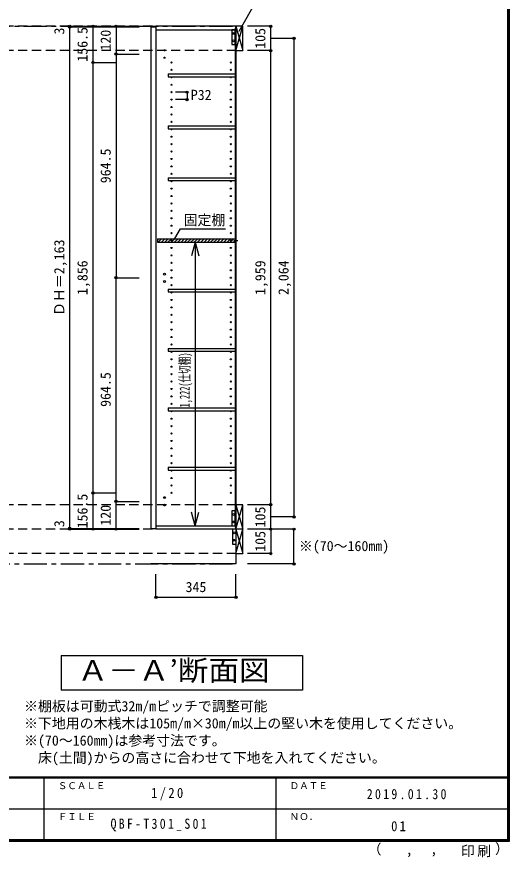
# Model space of a CAD drawing. Units: millimetres at full size, sheet at 1:20. Extents: x -3893 to 3907, y -2871 to 2783.
# Drawn here: x 1783 to 3907, y -2871 to 753 of the extents above; entities that cross this region are included whole.
import ezdxf
from ezdxf.enums import TextEntityAlignment as Align

# ---------------------------------------------------------------- set-up
doc = ezdxf.new("R2010")
doc.units = ezdxf.units.MM
doc.header["$LTSCALE"] = 20
doc.header["$PDMODE"] = 32
doc.header["$PDSIZE"] = 10
doc.linetypes.add('CHAIN1', pattern=[8, 5, -1, 1, -1])
doc.linetypes.add('DASHED2', pattern=[3, 2, -1])
for name, color, linetype in [('0-1_本体', 2, 'Continuous'), ('0-2_扉', 2, 'Continuous'), ('0-3_扉仕上', 7, 'Continuous'), ('0-4_棚', 3, 'Continuous'), ('0-5_ダボ', 7, 'Continuous'), ('0-6_桟木', 3, 'Continuous'), ('0-A_文字', 7, 'Continuous'), ('0-B_寸法', 4, 'Continuous'), ('0-C_ハッチ', 4, 'Continuous'), ('F-1_枠', 6, 'Continuous'), ('F-A_文字', 7, 'Continuous')]:
    doc.layers.add(name, color=color, linetype=linetype)
doc.styles.add('ＭＳ ゴシック', font='')
doc.styles.get('ＭＳ ゴシック').set_extended_font_data('MS Gothic')

msp = doc.modelspace()

# ---------------------------------------------------------------- linework, layer by layer
at = {"layer": '0-1_本体'}
for p, q in [((2383.32, 712.33), (2383.32, 697.33)), ((2728.32, 712.33), (2383.32, 712.33)), ((2383.32, 697.33), (2725.32, 697.33)), ((2725.32, 704.33), (2728.32, 704.33)), ((2725.32, 704.33), (2725.32, -1448.67)), ((2727.32, 704.33), (2727.32, -1448.67)), ((2728.32, 704.33), (2728.32, 712.33)), ((2383.32, -1441.67), (2383.32, -1456.67)), ((2383.32, -1441.67), (2725.32, -1441.67)), ((2725.32, -1448.67), (2728.32, -1448.67)), ((2728.32, -1448.67), (2728.32, -1456.67)), ((2728.32, -1456.67), (2383.32, -1456.67)), ((2728.32, -1553.67), (2728.32, -1561.67))]:
    msp.add_line(p, q, dxfattribs=at)
at = {"layer": '0-1_本体', "color": 7}
msp.add_line((2728.32, -1456.67), (2728.32, 712.33), dxfattribs=at)
at = {"layer": '0-2_扉'}
for p, q in [((2361.32, 709.33), (2382.32, 709.33)), ((2382.32, 709.33), (2382.32, -1453.67))]:
    msp.add_line(p, q, dxfattribs=at)
msp.add_lwpolyline([(2361.32, 709.33), (2361.32, -1453.67), (2382.32, -1453.67)], dxfattribs=at)
at = {"layer": '0-3_扉仕上'}
msp.add_lwpolyline([(2728.32, -1456.67), (2728.32, -1606.67), (2361.32, -1606.67)], dxfattribs=at)
at = {"layer": '0-4_棚', "color": 2}
for p, q in [((2435.32, 506.33), (2725.32, 506.33)), ((2435.32, 282.33), (2725.32, 282.33)), ((2435.32, 282.33), (2435.32, 270.33)), ((2435.32, 270.33), (2725.32, 270.33)), ((2435.32, 58.33), (2725.32, 58.33)), ((2435.32, 58.33), (2435.32, 46.33)), ((2435.32, 46.33), (2725.32, 46.33)), ((2390.32, -204.67), (2725.32, -204.67)), ((2390.32, -204.67), (2390.32, -219.67)), ((2390.32, -219.67), (2725.32, -219.67)), ((2435.32, -421.67), (2725.32, -421.67)), ((2435.32, -421.67), (2435.32, -433.67)), ((2435.32, -433.67), (2725.32, -433.67)), ((2435.32, -677.67), (2725.32, -677.67)), ((2435.32, -677.67), (2435.32, -689.67)), ((2435.32, -689.67), (2725.32, -689.67)), ((2435.32, -933.67), (2725.32, -933.67)), ((2435.32, -933.67), (2435.32, -945.67)), ((2435.32, -945.67), (2725.32, -945.67)), ((2435.32, -1189.67), (2435.32, -1201.67)), ((2435.32, -1189.67), (2725.32, -1189.67)), ((2435.32, -1201.67), (2725.32, -1201.67))]:
    msp.add_line(p, q, dxfattribs=at)
msp.add_lwpolyline([(2435.32, 506.33), (2435.32, 494.33), (2725.32, 494.33)], dxfattribs=at)
at = {"layer": '0-5_ダボ'}
for centre, radius in [((2420.32, 608.33), 2.5), ((2420.32, 576.33), 2.5), ((2450.32, 555.83), 2.5), ((2706.32, 555.83), 2.5), ((2450.32, 523.83), 2.5), ((2706.32, 523.83), 2.5), ((2450.32, 491.83), 2.5), ((2706.32, 491.83), 2.5), ((2450.32, 459.83), 2.5), ((2706.32, 459.83), 2.5), ((2450.32, 427.83), 2.5), ((2706.32, 427.83), 2.5), ((2450.32, 395.83), 2.5), ((2450.32, 363.83), 2.5), ((2706.32, 395.83), 2.5), ((2706.32, 363.83), 2.5), ((2450.32, 331.83), 2.5), ((2706.32, 331.83), 2.5), ((2450.32, 299.83), 2.5), ((2706.32, 299.83), 2.5), ((2450.32, 267.83), 2.5), ((2706.32, 267.83), 2.5), ((2450.32, 235.83), 2.5), ((2706.32, 235.83), 2.5), ((2450.32, 203.83), 2.5), ((2706.32, 203.83), 2.5), ((2450.32, 171.83), 2.5), ((2706.32, 171.83), 2.5), ((2450.32, 139.83), 2.5), ((2450.32, 107.83), 2.5), ((2706.32, 139.83), 2.5), ((2706.32, 107.83), 2.5), ((2450.32, 75.83), 2.5), ((2706.32, 75.83), 2.5), ((2450.32, 43.83), 2.5), ((2706.32, 43.83), 2.5), ((2450.32, 11.83), 2.5), ((2706.32, 11.83), 2.5), ((2450.32, -20.17), 2.5), ((2706.32, -20.17), 2.5), ((2450.32, -52.17), 2.5), ((2706.32, -52.17), 2.5), ((2450.32, -84.17), 2.5), ((2706.32, -84.17), 2.5), ((2450.32, -116.17), 2.5), ((2706.32, -116.17), 2.5), ((2450.32, -148.17), 2.5), ((2450.32, -180.17), 2.5), ((2706.32, -148.17), 2.5), ((2706.32, -180.17), 2.5), ((2450.32, -212.17), 2.5), ((2706.32, -212.17), 2.5), ((2450.32, -244.17), 2.5), ((2706.32, -244.17), 2.5), ((2450.32, -276.17), 2.5), ((2706.32, -276.17), 2.5), ((2450.32, -308.17), 2.5), ((2706.32, -308.17), 2.5), ((2420.32, -356.62), 4), ((2450.32, -340.17), 2.5), ((2706.32, -340.17), 2.5), ((2420.32, -388.62), 4), ((2450.32, -372.17), 2.5), ((2706.32, -372.17), 2.5), ((2450.32, -404.17), 2.5), ((2450.32, -436.17), 2.5), ((2706.32, -404.17), 2.5), ((2706.32, -436.17), 2.5), ((2450.32, -468.17), 2.5), ((2706.32, -468.17), 2.5), ((2450.32, -500.17), 2.5), ((2706.32, -500.17), 2.5), ((2450.32, -532.17), 2.5), ((2706.32, -532.17), 2.5), ((2450.32, -564.17), 2.5), ((2706.32, -564.17), 2.5), ((2450.32, -596.17), 2.5), ((2706.32, -596.17), 2.5), ((2450.32, -628.17), 2.5), ((2706.32, -628.17), 2.5), ((2450.32, -660.17), 2.5), ((2706.32, -660.17), 2.5), ((2450.32, -692.17), 2.5), ((2450.32, -724.17), 2.5), ((2706.32, -692.17), 2.5), ((2706.32, -724.17), 2.5), ((2450.32, -756.17), 2.5), ((2706.32, -756.17), 2.5), ((2450.32, -788.17), 2.5), ((2706.32, -788.17), 2.5), ((2450.32, -820.17), 2.5), ((2706.32, -820.17), 2.5), ((2450.32, -852.17), 2.5), ((2706.32, -852.17), 2.5), ((2450.32, -884.17), 2.5), ((2706.32, -884.17), 2.5), ((2450.32, -916.17), 2.5), ((2706.32, -916.17), 2.5), ((2450.32, -948.17), 2.5), ((2450.32, -980.17), 2.5), ((2706.32, -948.17), 2.5), ((2706.32, -980.17), 2.5), ((2450.32, -1012.17), 2.5), ((2706.32, -1012.17), 2.5), ((2450.32, -1044.17), 2.5), ((2706.32, -1044.17), 2.5), ((2450.32, -1076.17), 2.5), ((2706.32, -1076.17), 2.5), ((2450.32, -1108.17), 2.5), ((2706.32, -1108.17), 2.5), ((2450.32, -1140.17), 2.5), ((2706.32, -1140.17), 2.5), ((2450.32, -1172.17), 2.5), ((2706.32, -1172.17), 2.5), ((2450.32, -1204.17), 2.5), ((2706.32, -1204.17), 2.5), ((2450.32, -1236.17), 2.5), ((2450.32, -1268.17), 2.5), ((2706.32, -1236.17), 2.5), ((2706.32, -1268.17), 2.5), ((2450.32, -1300.17), 2.5), ((2706.32, -1300.17), 2.5), ((2420.32, -1320.67), 4), ((2420.32, -1352.67), 4)]:
    msp.add_circle(centre, radius, dxfattribs=at)
at = {"layer": '0-6_桟木'}
for p, q in [((2710.32, 697.33), (2710.32, 633.33)), ((2725.32, 697.33), (2710.32, 697.33)), ((2725.32, 633.33), (2725.32, 697.33)), ((2710.32, 633.33), (2725.32, 633.33)), ((2710.32, -1377.67), (2710.32, -1441.67)), ((2725.32, -1377.67), (2710.32, -1377.67)), ((2725.32, -1441.67), (2725.32, -1377.67)), ((2710.32, -1441.67), (2725.32, -1441.67)), ((2713.32, -1456.67), (2713.32, -1520.67)), ((2728.32, -1456.67), (2713.32, -1456.67)), ((2758.32, -1561.67), (2758.32, -1456.67)), ((2713.32, -1520.67), (2728.32, -1520.67)), ((2728.32, -1561.67), (2758.32, -1561.67))]:
    msp.add_line(p, q, dxfattribs=at)
at = {"layer": '0-6_桟木', "color": 7}
for p, q in [((2728.32, 712.33), (2758.32, 607.33)), ((2728.32, 607.33), (2758.32, 712.33)), ((2728.32, -1351.67), (2758.32, -1456.67)), ((2728.32, -1456.67), (2758.32, -1351.67)), ((2728.32, -1456.67), (2758.32, -1561.67)), ((2728.32, -1561.67), (2758.32, -1456.67))]:
    msp.add_line(p, q, dxfattribs=at)
at = {"layer": '0-6_桟木'}
msp.add_lwpolyline([(2758.32, 607.33), (2758.32, 712.33), (2728.32, 712.33), (2728.32, 607.33)], close=True, dxfattribs=at)
for points in [[(2758.32, -1456.67), (2758.32, -1351.67), (2728.32, -1351.67), (2728.32, -1456.67)], [(2758.32, -1456.67), (2728.32, -1456.67), (2728.32, -1561.67)]]:
    msp.add_lwpolyline(points, dxfattribs=at)
at = {"layer": '0-6_桟木', "color": 7}
for centre in [(2717.82, 681.33), (2717.82, 649.33), (2717.82, -1393.67), (2717.82, -1425.67), (2720.82, -1472.67), (2720.82, -1504.67)]:
    msp.add_circle(centre, 4, dxfattribs=at)
at = {"layer": '0-A_文字', "linetype": 'CHAIN1'}
for p, q in [((-2826.68, 712.33), (2728.32, 712.33)), ((-2826.68, -1606.67), (2728.32, -1606.67))]:
    msp.add_line(p, q, dxfattribs=at)
at = {"layer": '0-A_文字'}
for p, q in [((2465, -203.13), (2489.35, -160.95)), ((2489.35, -160.95), (2683.33, -160.95)), ((1974.82, -2001.17), (3014.82, -2001.17)), ((1974.82, -2001.17), (1974.82, -2151.17)), ((3014.82, -2001.17), (3014.82, -2151.17)), ((3014.82, -2151.17), (1974.82, -2151.17))]:
    msp.add_line(p, q, dxfattribs=at)
msp.add_lwpolyline([(2741.79, 690.87), (2818.82, 824.29), (3111.84, 824.29)], dxfattribs=at)
at = {"layer": '0-B_寸法', "linetype": 'DASHED2'}
for p, q in [((2728.32, 712.33), (-2826.68, 712.33)), ((2728.32, 607.33), (-2826.68, 607.33)), ((2728.32, -1351.67), (-2826.68, -1351.67)), ((2728.32, -1456.67), (-2826.68, -1456.67)), ((2728.32, -1561.67), (-2826.68, -1561.67))]:
    msp.add_line(p, q, dxfattribs=at)
at = {"layer": '0-B_寸法'}
for p, q in [((2011.32, 712.33), (2311.32, 712.33)), ((2011.32, 709.33), (2011.32, 712.33)), ((2111.32, 712.33), (2111.32, 555.83)), ((2211.32, 712.33), (2211.32, 592.33)), ((2878.32, 712.33), (2778.32, 712.33)), ((2878.32, 607.33), (2878.32, 712.33)), ((2978.32, 659.83), (2878.32, 659.83)), ((2978.32, 659.83), (2978.32, -1404.17)), ((2211.32, 592.33), (2211.32, -372.17)), ((2211.32, 592.33), (2311.32, 592.33)), ((2878.32, 607.33), (2778.32, 607.33)), ((2878.32, -1351.67), (2878.32, 607.33)), ((2111.32, 555.83), (2111.32, -1300.17)), ((2111.32, 555.83), (2211.32, 555.83)), ((2517.32, 427.83), (2467.32, 427.83)), ((2552.37, -219.67), (2552.37, -1441.67)), ((2211.32, -372.17), (2311.32, -372.17)), ((2211.32, -1336.67), (2211.32, -372.17)), ((2111.32, -1300.17), (2111.32, -1456.67)), ((2111.32, -1300.17), (2211.32, -1300.17)), ((2211.32, -1336.67), (2311.32, -1336.67)), ((2211.32, -1456.67), (2211.32, -1336.67)), ((2878.32, -1351.67), (2778.32, -1351.67)), ((2878.32, -1456.67), (2878.32, -1351.67)), ((2978.32, -1404.17), (2878.32, -1404.17)), ((2011.32, -1456.67), (2011.32, -1453.67)), ((2011.32, -1453.67), (2311.32, -1453.67)), ((2011.32, -1456.67), (2311.32, -1456.67)), ((2978.32, -1456.67), (2778.32, -1456.67)), ((2878.32, -1456.67), (2878.32, -1561.67)), ((2978.32, -1606.67), (2978.32, -1456.67)), ((2878.32, -1561.67), (2778.32, -1561.67)), ((2978.32, -1606.67), (2778.32, -1606.67)), ((2383.32, -1751.17), (2383.32, -1651.17)), ((2728.32, -1751.17), (2728.32, -1651.17)), ((2728.32, -1751.17), (2383.32, -1751.17))]:
    msp.add_line(p, q, dxfattribs=at)
at = {"layer": '0-B_寸法', "color": 7}
for p, q in [((2719.07, -212.17), (2735.84, -212.17)), ((2552.37, -219.67), (2536.84, -277.62)), ((2552.37, -219.67), (2567.9, -277.62)), ((2552.37, -1441.67), (2536.84, -1383.71)), ((2552.37, -1441.67), (2567.9, -1383.71))]:
    msp.add_line(p, q, dxfattribs=at)
at = {"layer": '0-B_寸法'}
for points in [[(2011.32, -1453.67), (2011.32, 709.33), (2311.32, 709.33)], [(2517.32, 427.83), (2517.32, 395.83), (2467.32, 395.83)]]:
    msp.add_lwpolyline(points, dxfattribs=at)
at = {"layer": '0-B_寸法', "color": 7}
for p in [(2011.32, 712.33), (2011.32, 709.33), (2111.32, 712.33), (2211.32, 712.33), (2878.32, 712.33), (2978.32, 659.83), (2211.32, 592.33), (2878.32, 607.33), (2111.32, 555.83), (2517.32, 427.83), (2517.32, 395.83), (2211.32, -372.17), (2111.32, -1300.17), (2211.32, -1336.67), (2878.32, -1351.67), (2978.32, -1404.17), (2011.32, -1453.67), (2011.32, -1456.67), (2111.32, -1456.67), (2211.32, -1456.67), (2878.32, -1456.67), (2978.32, -1456.67), (2878.32, -1561.67), (2978.32, -1606.67), (2383.32, -1751.17), (2728.32, -1751.17)]:
    msp.add_point(p, dxfattribs=at)
at = {"layer": '0-C_ハッチ'}
for p, q in [((2390.32, -207.89), (2393.54, -204.67)), ((2392.68, -219.67), (2407.68, -204.67)), ((2406.83, -219.67), (2421.83, -204.67)), ((2420.97, -219.67), (2435.97, -204.67)), ((2435.11, -219.67), (2450.11, -204.67)), ((2449.25, -219.67), (2464.25, -204.67)), ((2463.39, -219.67), (2478.39, -204.67)), ((2477.54, -219.67), (2492.54, -204.67)), ((2491.68, -219.67), (2506.68, -204.67)), ((2505.82, -219.67), (2520.82, -204.67)), ((2519.96, -219.67), (2534.96, -204.67)), ((2534.1, -219.67), (2549.1, -204.67)), ((2548.25, -219.67), (2563.25, -204.67)), ((2562.39, -219.67), (2577.39, -204.67)), ((2576.53, -219.67), (2591.53, -204.67)), ((2590.67, -219.67), (2605.67, -204.67)), ((2604.82, -219.67), (2619.82, -204.67)), ((2618.96, -219.67), (2633.96, -204.67)), ((2633.1, -219.67), (2648.1, -204.67)), ((2647.24, -219.67), (2662.24, -204.67)), ((2661.38, -219.67), (2676.38, -204.67)), ((2675.53, -219.67), (2690.53, -204.67)), ((2689.67, -219.67), (2704.67, -204.67)), ((2703.81, -219.67), (2718.81, -204.67)), ((2717.95, -219.67), (2725.32, -212.3))]:
    msp.add_line(p, q, dxfattribs=at)
at = {"layer": 'F-1_枠'}
for p, q in [((3899.95, 2783.33), (3899.95, -2803.33)), ((3903.28, 2783.33), (3903.28, -2803.33)), ((3906.61, 2783.33), (3906.61, -2803.33)), ((3906.61, -2526.67), (-3893.39, -2526.67)), ((3906.61, -2530), (-3893.39, -2530)), ((1899.94, -2530), (1899.94, -2796.67)), ((2899.95, -2530), (2899.95, -2796.67)), ((6.61, -2663.33), (3899.95, -2663.34)), ((3906.61, -2796.67), (-3893.39, -2796.67)), ((3906.61, -2800), (-3893.39, -2800)), ((3906.61, -2803.33), (-3893.39, -2803.33))]:
    msp.add_line(p, q, dxfattribs=at)

# ---------------------------------------------------------------- texts
at = {"layer": '0-A_文字', "style": 'ＭＳ ゴシック'}
for s, p in [('固定棚', (2502.49, -158.82)), ('※棚板は可動式32m/mピッチで調整可能', (1814.51, -2254.98)), ('※下地用の木桟木は105m/m×30m/m以上の堅い木を使用してください。', (1814.51, -2329.12)), ('※(70～160㎜)は参考寸法です。', (1814.51, -2403.25)), ('\u3000床(土間)からの高さに合わせて下地を入れてください。', (1814.51, -2477.39))]:
    msp.add_text(s, height=43.99, dxfattribs=at).set_placement(p, align=Align.BOTTOM_LEFT)
at = {"layer": '0-A_文字', "style": 'ＭＳ ゴシック', "width": 1.1}
msp.add_text('Ａ－Ａ’断面図', height=87.98, dxfattribs=at).set_placement((2044.82, -2136.17), align=Align.BOTTOM_LEFT)
at = {"layer": '0-B_寸法', "color": 7, "style": 'ＭＳ ゴシック'}
for s, p in [('3', (2001.32, 676.47)), ('156.5', (2101.32, 559.08)), ('120', (2201.32, 607.33)), ('105', (2868.32, 614.83)), ('964.5', (2201.32, 35.08)), ('ＤＨ＝2,163', (2001.32, -537.17)), ('1,856', (2101.32, -447.17)), ('1,959', (2868.32, -447.17)), ('2,064', (2968.32, -447.17)), ('964.5', (2201.32, -929.42)), ('156.5', (2101.32, -1453.42)), ('120', (2201.32, -1441.67)), ('105', (2868.32, -1449.17)), ('3', (2001.32, -1448.1)), ('105', (2868.32, -1554.17))]:
    msp.add_text(s, height=43.99, rotation=90, dxfattribs=at).set_placement(p, align=Align.BOTTOM_LEFT)
for s, p in [('P32', (2533.57, 380.98)), ('※(70～160㎜)', (2999.72, -1564.42)), ('345', (2510.82, -1741.17))]:
    msp.add_text(s, height=43.99, dxfattribs=at).set_placement(p, align=Align.BOTTOM_LEFT)
at = {"layer": '0-B_寸法', "color": 7, "style": 'ＭＳ ゴシック', "width": 0.6}
msp.add_text('1,222(仕切棚)', height=43.99, rotation=90, dxfattribs=at).set_placement((2542.37, -931.67), align=Align.BOTTOM_LEFT)
at = {"layer": 'F-A_文字', "style": 'ＭＳ ゴシック'}
for s, height, p in [('ＳＣＡＬＥ', 29.33, (1959.94, -2586.67)), ('ＤＡＴＥ', 29.33, (2959.95, -2586.67)), ('ＦＩＬＥ', 29.33, (1959.94, -2720)), ('ＮＯ．', 29.33, (2959.95, -2720)), ('（', 43.99, (3295.97, -2872.21)), ('）', 43.99, (3845.55, -2869.42)), (',', 43.99, (3460.8, -2872.21)), (',', 43.99, (3566.74, -2870.35))]:
    msp.add_text(s, height=height, dxfattribs=at).set_placement(p, align=Align.BOTTOM_LEFT)
at = {"layer": 'F-A_文字', "char_height": 43.99, "attachment_point": 7, "style": 'ＭＳ ゴシック'}
for s, insert in [('\\T1.38;\\W0.9;1/20', (2362.45, -2626.67)), ('\\T1.39;\\W0.85;2019.01.30', (3292.45, -2621.67)), ('\\T1.39;\\W0.85;QBF-T301_S01', (2187.45, -2760)), ('\\T1.36;\\W0.9;01', (3397.45, -2760)), ('\\T1.17;印刷', (3698.71, -2871.28))]:
    msp.add_mtext(s, dxfattribs=dict(at, insert=insert))

doc.saveas('drawing.dxf')
